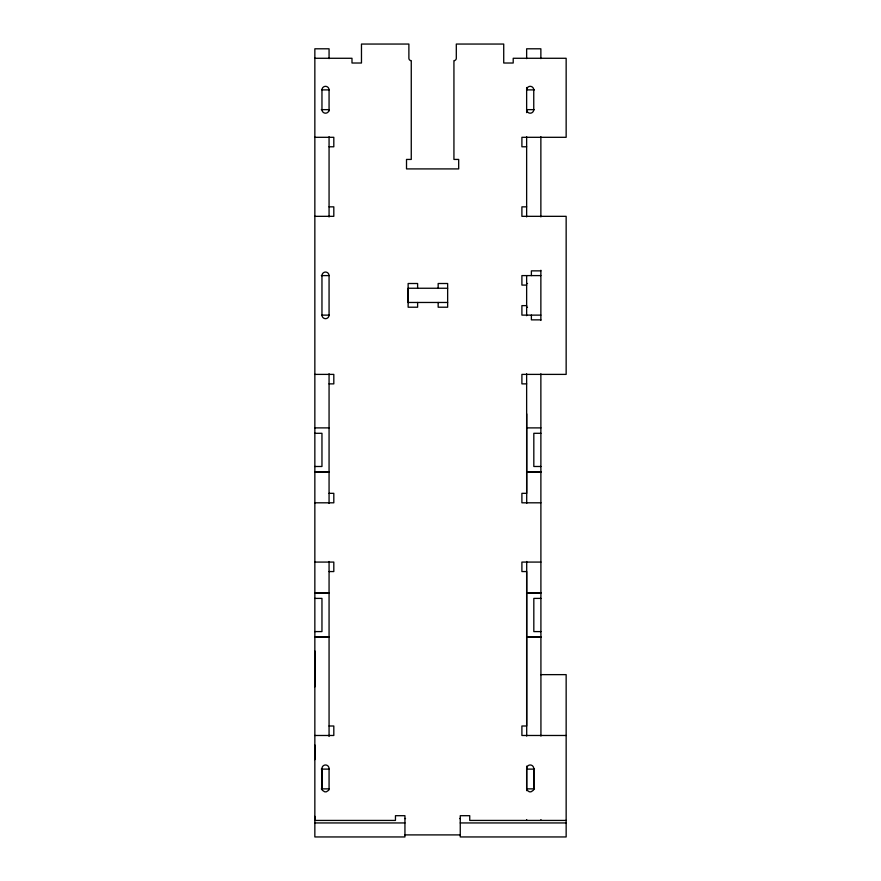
<?xml version="1.0" encoding="UTF-8"?>
<svg xmlns="http://www.w3.org/2000/svg" width="881" height="881" viewBox="0 0 881 881"><rect width="100%" height="100%" fill="white"/><g stroke="black" fill="none" stroke-linecap="round" stroke-linejoin="round"><path stroke-width="1.32" d="M314.847 816.357L314.847 820.431L395.459 820.431L395.459 815.696L404.941 815.696L404.941 836.95L314.847 836.95L314.847 48.796L329.065 48.796L329.065 58.62M314.847 759.631L314.847 744.963M314.847 686.938L314.847 650.993M321.961 769.113L321.961 788.869A2.643 2.643 0 0 0 322.369 790.279L324.538 791.733A4.416 4.416 0 0 0 326.488 791.733L328.657 790.279A2.643 2.643 0 0 0 329.076 788.869L329.065 768.529A3.557 3.557 0 0 0 325.518 764.972A3.557 3.557 0 0 0 321.961 768.529L321.961 788.715M533.897 788.869L533.897 769.113M314.847 58.278L351.993 58.278L351.993 63.014L361.474 63.014L361.474 44.05L408.883 44.05L408.883 58.278A2.368 2.368 0 0 0 411.262 60.646L411.262 159.428L406.515 159.428L406.515 168.91L458.682 168.91L458.682 159.428L453.935 159.428L453.935 60.646A2.368 2.368 0 0 0 456.303 58.278L456.303 44.05L503.723 44.05L503.723 63.014L513.205 63.014L513.205 58.278L566.153 58.278L566.153 137.304L521.904 137.304L521.904 146.786L526.64 146.786M321.312 109.64L329.065 109.64A3.557 3.557 0 0 1 325.518 113.197A3.557 3.557 0 0 1 321.961 109.64L321.961 89.884L329.065 89.884L329.065 110.83M534.404 89.884L526.64 89.884A3.557 3.557 0 0 1 530.197 86.327A3.557 3.557 0 0 1 533.754 89.884L533.754 109.64A3.557 3.557 0 0 1 530.197 113.197A3.557 3.557 0 0 1 526.64 109.64L534.404 109.64M314.847 137.304L333.811 137.304L333.811 146.786L329.065 146.786M329.065 206.848L333.811 206.848L333.811 216.33L314.847 216.33M526.64 206.848L521.904 206.848L521.904 216.33L566.153 216.33L566.153 374.392L521.904 374.392L521.904 383.874L526.64 383.874M540.868 270.863L531.386 270.863L531.386 275.599M321.312 275.599L329.065 275.599L329.065 315.123A3.557 3.557 0 0 1 325.518 318.669A3.557 3.557 0 0 1 321.961 315.123L321.961 275.599A3.557 3.557 0 0 1 325.518 272.042A3.557 3.557 0 0 1 329.065 275.599M540.868 275.599L521.904 275.599L521.904 285.092L526.64 285.092M526.64 283.506L527.532 283.506M447.614 288.252L408.101 288.252L408.101 302.469L447.614 302.469M526.64 305.63L521.904 305.63L521.904 315.123L540.868 315.123M526.64 307.216L527.532 307.216M321.961 315.123L329.065 315.123M540.868 319.858L531.386 319.858L531.386 315.123M314.847 374.392L333.811 374.392L333.811 383.874L329.065 383.874M314.847 427.891L329.065 427.891M540.934 427.891L526.706 427.891L526.706 413.905M314.847 433.298L321.961 433.298L321.961 466.49L314.847 466.49M540.934 433.298L533.82 433.298L533.82 466.49L540.934 466.49M314.847 471.908L329.065 471.908M526.706 471.908L540.934 471.908M314.847 472.106L329.065 472.106M526.706 472.106L540.934 472.106M329.065 493.327L333.811 493.327L333.811 502.809L314.847 502.809M540.934 502.809L521.904 502.809L521.904 493.327L526.64 493.327L526.64 373.797M314.847 562.078L333.811 562.078L333.811 571.56L329.065 571.56M540.934 562.078L521.904 562.078L521.904 571.56L526.64 571.56L526.64 725.999L521.904 725.999L521.904 735.481L566.153 735.481M314.847 592.781L329.065 592.781M526.706 592.781L540.934 592.781M314.847 592.979L329.065 592.979M526.706 592.979L540.934 592.979M314.847 598.397L321.961 598.397L321.961 631.589L314.847 631.589M540.934 598.397L533.82 598.397L533.82 631.589L540.934 631.589M314.847 637.007L329.065 637.007M540.934 637.007L526.706 637.007L526.706 736.076M314.847 637.205L329.065 637.205M526.706 637.205L540.934 637.205M540.67 674.637L566.153 674.637L566.153 836.95L460.256 836.95L460.256 815.696L469.738 815.696L469.738 820.431L566.153 820.431M329.065 725.999L333.811 725.999L333.811 735.481L314.847 735.481M321.312 769.113L329.065 769.113M526.706 769.113L534.47 769.113M321.312 788.869L329.065 788.869M526.64 788.869A2.643 2.643 0 0 0 527.058 790.279L529.228 791.733A4.416 4.416 0 0 0 531.166 791.733L533.346 790.279A2.643 2.643 0 0 0 533.754 788.869L533.754 768.529A3.557 3.557 0 0 0 530.197 764.972A3.557 3.557 0 0 0 526.64 768.529L526.64 788.869L534.47 788.869M404.941 818.548L405.535 818.548M459.662 818.548L460.256 818.548M314.847 822.942L404.941 822.942M460.256 822.942L566.153 822.942M404.941 834.902L460.256 834.902M540.868 58.62L540.868 48.796L526.64 48.796L526.64 58.62M540.868 136.709L540.868 216.924M540.868 270.269L540.868 320.453M540.868 373.797L540.934 736.076M540.934 819.671L540.934 820.431M526.706 428.067L526.706 503.403M526.706 561.494L526.706 636.82M526.706 766.151L526.706 790.642M526.706 819.671L526.706 820.431M526.64 87.516L526.64 112.603M526.64 136.709L526.64 216.924M526.64 275.599L526.64 315.706M438.165 288.252L438.165 283.506L447.647 283.506L447.647 307.216L438.165 307.216L438.165 302.469M417.616 288.252L417.616 283.506L408.134 283.506L408.134 307.216L417.616 307.216L417.616 302.469M329.065 136.709L329.065 216.968M329.065 373.753L329.065 503.403M329.065 561.494L329.065 736.45M321.961 89.884A3.557 3.557 0 0 1 325.518 86.327A3.557 3.557 0 0 1 329.065 89.884"/></g></svg>
